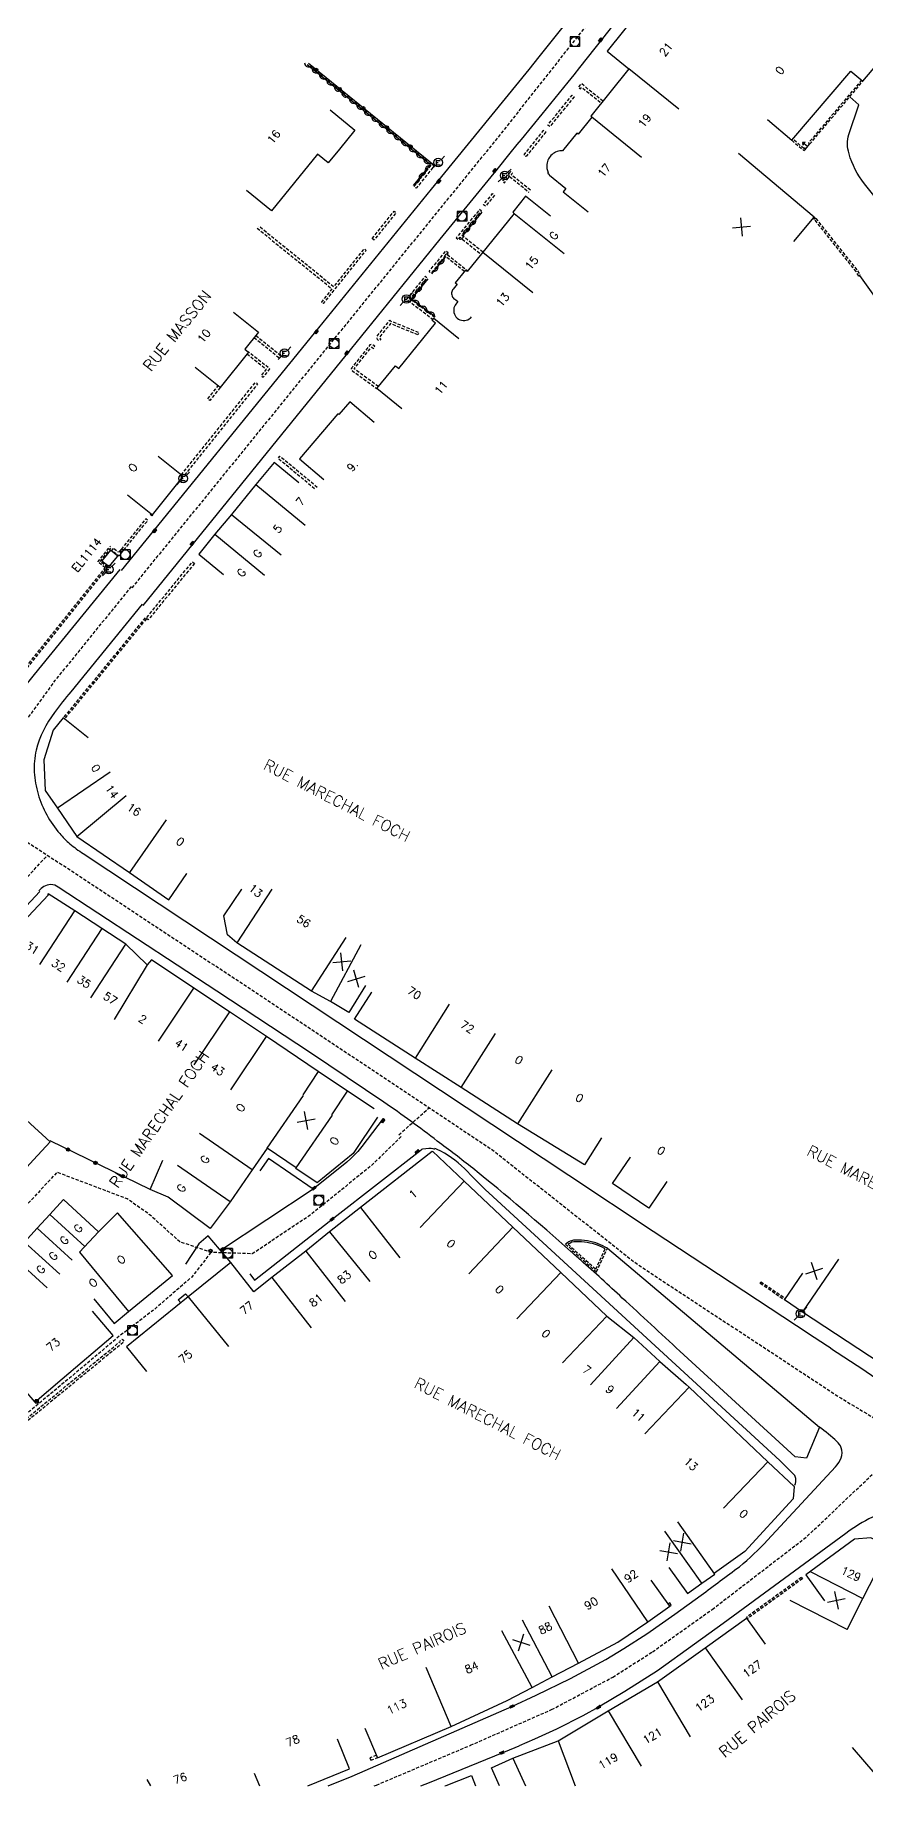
# Model space of a CAD drawing. Header units: millimetres. Extents: x 108000 to 109000, y 121000 to 122000.
# Drawn here: x 108402.5 to 108532.3, y 121000 to 121273.5 of the extents above; entities that cross this region are included whole.
import ezdxf
from ezdxf.enums import TextEntityAlignment as Align

# ---------------------------------------------------------------- set-up
doc = ezdxf.new("R2010")
doc.units = ezdxf.units.MM
doc.linetypes.add('DASHED', pattern=[0.75, 0.5, -0.25])
doc.layers.get('0').update_dxf_attribs({"linetype": 'CONTINUOUS'})
for name, color, linetype in [('W0001', 6, 'DASHED'), ('W0008', 7, 'CONTINUOUS'), ('W0100', 7, 'CONTINUOUS'), ('W0112', 1, 'DASHED'), ('W0310', 3, 'CONTINUOUS'), ('W0322', 7, 'CONTINUOUS'), ('W0330', 7, 'CONTINUOUS'), ('W0400', 7, 'CONTINUOUS'), ('W0420', 7, 'CONTINUOUS'), ('W0471', 7, 'CONTINUOUS'), ('W0984', 7, 'CONTINUOUS'), ('W0989', 7, 'CONTINUOUS'), ('W0991', 7, 'CONTINUOUS'), ('W1102', 7, 'CONTINUOUS')]:
    doc.layers.add(name, color=color, linetype=linetype)
doc.styles.get("Standard").update_dxf_attribs({"font": 'romans.shx', "width": 0.85})

# ---------------------------------------------------------------- blocks, each defined once
blk = doc.blocks.new('t310o')
at = {"color": 0, "linetype": 'Continuous'}
for centre, start, end in [((-0.5, 0.38), 216.8699, 323.1304), ((0.5, -0.37), 36.8699, 143.1303)]:
    blk.add_arc(centre, 0.625, start, end, dxfattribs=at)
blk = doc.blocks.new('t322o')
at = {"color": 0, "linetype": 'Continuous'}
for radius in [0.25, 0.15]:
    blk.add_circle((0, 0), radius, dxfattribs=at)
blk = doc.blocks.new('T400')
for p, q in [((-0.15, 0.3), (0.15, 0.3)), ((-0.15, -0.25), (-0.15, 0.3)), ((-0.15, 0.15), (0.15, 0.15)), ((-0.15, 0), (0.15, 0)), ((0.15, 0.3), (0.15, -0.25)), ((-0.15, -0.15), (0.15, -0.15)), ((-0.15, -0.25), (-0.15, -0.3)), ((-0.15, -0.3), (0.15, -0.3)), ((0.15, -0.3), (0.15, -0.25))]:
    blk.add_line(p, q)
blk = doc.blocks.new('T420')
for p, q in [((0.75, 0.75), (-0.75, 0.75)), ((-0.75, 0.75), (-0.75, -0.75)), ((0.75, 0.75), (0.75, -0.75)), ((0.75, -0.75), (-0.75, -0.75))]:
    blk.add_line(p, q)
blk.add_ellipse((0, 0), major_axis=(-0.53, 0.53), ratio=1, start_param=3.926991, end_param=10.210176)
blk = doc.blocks.new('t330o')
at = {"color": 0, "linetype": 'Continuous'}
for p, q in [((0.25, -0.25), (-0.25, 0.25)), ((-0.25, -0.25), (0.25, 0.25)), ((-0.25, 0.25), (-0.25, -0.25)), ((0.25, 0.25), (-0.25, 0.25)), ((0.25, -0.25), (0.25, 0.25)), ((-0.25, -0.25), (0.25, -0.25)), ((-0.25, -0.25), (-0.25, -0.25))]:
    blk.add_line(p, q, dxfattribs=at)
blk = doc.blocks.new('T471')
for p, q in [((-0.333334, 0.333334), (-0.333334, -0.333334)), ((-0.333334, 0.333334), (0.333334, 0.333334)), ((-0.333334, 0), (0, 0)), ((0.500001, 0.500001), (1.000002, 1.000002)), ((-0.500001, -0.500001), (-1.000002, -1.000002)), ((-0.333334, -0.333334), (0.333334, -0.333334))]:
    blk.add_line(p, q)
blk.add_ellipse((0, 0), major_axis=(0.471405, 0.471405), ratio=1, start_param=5.4977871438, end_param=11.780972451)
blk = doc.blocks.new('t991o')
at = {"color": 0, "linetype": 'Continuous'}
for p, q in [((-1, 1), (1, -1)), ((-1, -1), (1, 1))]:
    blk.add_line(p, q, dxfattribs=at)

msp = doc.modelspace()

# ---------------------------------------------------------------- linework, layer by layer
at = {"layer": 'W0001', "flags": 128}
for points in [[(108417.65, 121187.16), (108475.27, 121258.08), (108527.46, 121324.17), (108567.08, 121374.86), (108580.51, 121391.48), (108620.7, 121442.44), (108652.15, 121482.38)], [(108417.52, 121187.37), (108405.6, 121172.69), (108397.45, 121161.47), (108391.14, 121152.79), (108391.14, 121152.79)], [(108336.47, 121172.45), (108338.69, 121173.24), (108348.45, 121174.83), (108352.72, 121170.81), (108359.32, 121167.33), (108375.26, 121159.89), (108387.2, 121154.84), (108400.73, 121147.8), (108408.06, 121143.04), (108438.35, 121123.05), (108473.8, 121099.47), (108496.63, 121081.45), (108528.34, 121060.61), (108556.79, 121043.5), (108597.66, 121023.05), (108622.18, 121011.47), (108646.27, 121000)], [(108400.82, 121141.49), (108404.43, 121145.39), (108404.43, 121145.39)], [(108459.32, 121101.72), (108459.71, 121102.07), (108464.06, 121105.95), (108464.06, 121105.95)], [(108459.69, 121101.47), (108455.14, 121097.01), (108449.95, 121092.8), (108445.26, 121089.01), (108436.43, 121083.13), (108429.96, 121083.35), (108425.1, 121085.02), (108420.34, 121089.29), (108416.86, 121091.73), (108405.91, 121095.87), (108380.03, 121067.79)], [(108429.96, 121083.35), (108426.98, 121079.51), (108421.09, 121074.41), (108415.7, 121070.3), (108410.72, 121066.1), (108401.74, 121058.61), (108394.7, 121052.69)], [(108508.26, 121027.59), (108523.01, 121038.92), (108530.4, 121045.94), (108539.06, 121054.16), (108539.06, 121054.16)]]:
    msp.add_lwpolyline(points, dxfattribs=at)
at = {"layer": 'W0001'}
msp.add_lwpolyline([(108455.47, 121000), (108455.83, 121000.15), (108470.51, 121006.36), (108483.17, 121011.93), (108492.72, 121017), (108498.93, 121020.95), (108508.26, 121027.59)], dxfattribs=at)
at = {"layer": 'W0008'}
for p, q in [((108491.89, 121084), (108525.01, 121056.04)), ((108475.95, 121005.39), (108478.09, 121006.25))]:
    msp.add_line(p, q, dxfattribs=at)
at = {"layer": 'W0008', "flags": 128}
for points in [[(108419.36, 121184.43), (108427.86, 121194.88), (108451.09, 121223.49), (108465.79, 121241.62), (108474.65, 121252.54), (108476.7, 121255.06), (108477.82, 121256.44), (108478.45, 121257.21), (108481.69, 121261.18), (108485.77, 121266.17), (108486.7, 121267.32), (108487.61, 121268.45), (108491.2, 121272.98), (108495.31, 121278.19)], [(108484.91, 121274.8), (108481.17, 121270.11), (108479.6, 121268.16), (108464.35, 121249.43), (108446.07, 121226.97), (108415.95, 121189.89)], [(108403.23, 121139.74), (108375.57, 121110.1)], [(108456.89, 121104.25), (108453.54, 121099.9), (108452.89, 121099.1), (108452.35, 121098.52), (108451.81, 121098), (108451.17, 121097.46), (108445.94, 121093.25), (108431.44, 121083.66)], [(108436.03, 121079.98), (108436.77, 121079.04), (108449.14, 121088.73), (108462.79, 121099.39), (108462.92, 121099.47), (108463.07, 121099.52), (108463.52, 121099.61), (108463.98, 121099.66), (108464.16, 121099.66), (108464.34, 121099.64), (108464.6, 121099.58), (108464.86, 121099.5)], [(108445.94, 121093.25), (108438.96, 121098.02), (108437.61, 121096.12)], [(108433.07, 121081.75), (108429.53, 121085.95), (108428.07, 121084.68), (108426.01, 121081.49)], [(108425.24, 121075.46), (108424.84, 121075.95), (108425.97, 121076.9), (108426.42, 121076.41)]]:
    msp.add_lwpolyline(points, dxfattribs=at)
for points in [[(108561.32, 121211.3), (108560.01, 121215.16), (108554.84, 121221.74), (108547.83, 121230.98), (108535.45, 121246.18, -0.0104), (108532.05, 121250.3, -0.0979), (108529.63, 121254.99, -0.1449), (108529.58, 121258), (108531.15, 121262.62), (108529.74, 121263.88)], [(108321.6, 121231.16), (108321.6, 121231.16), (108327.12, 121223.5, -0.0283), (108332.58, 121214.79, -0.027), (108342.17, 121192.28, 0.0054), (108343.04, 121190.21, 0.0612), (108347.99, 121181.46, 0.0657), (108356.52, 121173.42, 0.0551), (108366.18, 121167.36), (108377.21, 121162.29, 0.0172), (108384.28, 121159.1, 0.1494), (108388.49, 121158.43, 0.109), (108390.85, 121159.78, 0.0488), (108392.24, 121161.15), (108403.11, 121174.44), (108415.78, 121190.05)], [(108419.23, 121184.63), (108408.08, 121170.94, 0.0158), (108405.54, 121167.7, 0.0985), (108402.66, 121161.8, 0.069), (108402.38, 121158.38, 0.0579), (108402.97, 121154.95, 0.1073), (108406.34, 121148.78, 0.0376), (108407.93, 121147.19, 0.0308), (108410, 121145.66), (108445.79, 121121.95), (108485.89, 121095.41), (108499.04, 121086.67), (108523.41, 121070.61, -0.0016), (108531.66, 121065.17, 0.02), (108538.54, 121060.81, -0.0011)], [(108506.53, 121029.79, -0.000807), (108512.5, 121034.26, 0.0351), (108516.91, 121038.4), (108527.51, 121049.87, 0.1041), (108528.39, 121051.26, 0.1735), (108528.43, 121052.85, 0.1007), (108527.73, 121053.8, 0.0392), (108525.01, 121056.04), (108523, 121051.21), (108521.23, 121051.41), (108503.22, 121067.93, -0.001), (108494.22, 121076.23, 0.0059), (108487.72, 121082.14, 0.0012), (108486.17, 121083.5, 0.0124), (108470.87, 121096.49, 0.0051), (108465.32, 121100.75, 0.0141), (108456.97, 121106.82), (108445.53, 121114.51), (108430.9, 121124.15), (108406.11, 121140.42, 0.1413), (108404.95, 121140.82, 0.1398), (108403.86, 121140.49, 0.059189), (108403.1, 121139.84)], [(108521.18, 121046.98, 0.1071), (108521.32, 121048.03, 0.155), (108521.04, 121048.63), (108518.85, 121050.85), (108473.35, 121092.68, -0.0034), (108469.55, 121096.44, 0.0912), (108465.28, 121099.43, 0.022537), (108464.89, 121099.58, 0.1877)], [(108627.72, 121000, 0.034521), (108626.99, 121001.61, 0.0205), (108625.9, 121003.38), (108613.76, 121009.85), (108595.64, 121017.13), (108572.97, 121026.18), (108541.96, 121038.39), (108542.86, 121042.83, 0.0337), (108540.15, 121043.34, 0.0706), (108536.84, 121043.17, 0.0628), (108533.3, 121042.01, 0.0481), (108529.11, 121039.44), (108509.99, 121025.39), (108509.99, 121025.39)]]:
    msp.add_lwpolyline(points, format="xyb", dxfattribs=at)
at = {"layer": 'W0008'}
for points in [[(108448.3, 121000), (108452.05, 121001.51), (108476.97, 121012.42), (108480.78, 121014.19), (108486.12, 121016.79), (108491.65, 121019.74), (108494.47, 121021.47), (108498.06, 121023.77), (108502.41, 121026.83), (108506.53, 121029.79)], [(108509.99, 121025.39), (108505.49, 121022.16), (108499.71, 121018.01), (108494.63, 121014.74), (108490.51, 121012.29), (108488.07, 121010.95), (108483.93, 121008.87), (108480.48, 121007.29), (108478.09, 121006.25)], [(108462.77, 121000), (108464.1, 121000.54), (108475.44, 121005.19), (108475.95, 121005.39)]]:
    msp.add_lwpolyline(points, dxfattribs=at)
at = {"layer": 'W0100'}
msp.add_line((108522.83, 121255.7), (108523.48, 121256.47), dxfattribs=at)
at = {"layer": 'W0100', "flags": 128}
for points in [[(108499.28, 121280.33), (108491.84, 121270.98), (108495.25, 121268.24), (108489.3, 121260.87), (108489.48, 121260.73), (108489.46, 121260.7), (108487.32, 121258.05), (108487.13, 121258.2), (108484.9, 121255.44), (108484.68, 121255.44), (108484.45, 121255.42), (108484.23, 121255.37), (108484.02, 121255.31), (108483.81, 121255.23), (108483.61, 121255.13), (108483.42, 121255.01), (108483.24, 121254.87), (108483.08, 121254.71), (108482.93, 121254.55), (108482.8, 121254.36), (108482.69, 121254.17), (108482.59, 121253.97), (108482.52, 121253.76), (108482.46, 121253.54), (108482.43, 121253.32), (108482.42, 121253), (108482.45, 121252.68), (108482.52, 121252.36), (108482.64, 121252.06), (108482.64, 121252.06), (108482.6, 121252.02), (108482.59, 121251.97), (108482.61, 121251.94), (108482.63, 121251.91), (108482.85, 121251.74), (108482.81, 121251.7), (108482.81, 121251.66), (108482.82, 121251.62), (108482.83, 121251.61), (108485.38, 121249.54), (108484.98, 121249.05), (108488.87, 121245.91)], [(108516.89, 121260.33), (108520.69, 121257.08), (108529.9, 121267.86), (108531.79, 121266.31), (108535.03, 121270.12)], [(108448.57, 121261.83), (108452.46, 121258.68), (108450.04, 121255.7), (108448.3, 121253.55), (108446.6, 121254.93), (108439.42, 121246.08), (108435.54, 121249.23)], [(108483.01, 121245.22), (108479.12, 121248.36), (108477.1, 121245.86), (108477.33, 121245.66), (108472.25, 121239.36), (108470.01, 121236.58), (108469.72, 121236.81), (108468.13, 121234.83), (108468.42, 121234.6), (108467.81, 121233.84), (108467.71, 121233.71), (108467.64, 121233.57), (108467.58, 121233.41), (108467.55, 121233.26), (108467.55, 121233.09), (108467.57, 121232.92), (108467.62, 121232.75), (108467.69, 121232.6), (108467.79, 121232.46), (108467.91, 121232.34), (108468.05, 121232.24), (108468.2, 121232.16), (108468.54, 121231.88), (108468.23, 121231.49), (108468.1, 121231.31), (108468, 121231.11), (108467.92, 121230.89), (108467.88, 121230.67), (108467.88, 121230.42), (108467.91, 121230.16), (108467.99, 121229.92), (108468.1, 121229.69), (108468.24, 121229.49), (108468.42, 121229.31), (108468.63, 121229.16), (108468.85, 121229.04), (108469.09, 121228.96), (108469.34, 121228.92), (108469.6, 121228.93), (108469.85, 121228.97), (108470.09, 121229.05), (108470.31, 121229.17), (108470.51, 121229.32), (108470.69, 121229.51)], [(108433.5, 121230.24), (108437.39, 121227.11), (108435.27, 121224.47), (108435.85, 121224.01), (108431.4, 121218.45), (108427.49, 121221.59)], [(108459.77, 121215.15), (108455.89, 121218.3), (108458.77, 121221.86), (108459.32, 121221.42), (108465.05, 121228.49), (108464.52, 121228.92), (108464.78, 121229.27), (108468.67, 121226.12)], [(108455.45, 121212.98), (108451.65, 121216.23), (108449.95, 121214.24), (108449.81, 121214.36), (108443.82, 121207.34), (108447.62, 121204.09)], [(108416.94, 121201.72), (108420.84, 121198.59), (108425.63, 121204.54), (108421.74, 121207.68)], [(108443.69, 121203.56), (108439.85, 121206.75), (108436.97, 121203.29), (108433.16, 121198.64), (108430.6, 121195.53), (108428.05, 121192.42), (108431.91, 121189.25)], [(108414.09, 121190.48), (108415.42, 121192.12), (108414.28, 121193.06), (108412.94, 121191.41), (108414.09, 121190.48), (108414.09, 121190.48)], [(108410.78, 121163.72), (108406.9, 121166.87), (108405.34, 121164.95), (108403.84, 121160.32), (108404.05, 121155.51), (108405.99, 121152.73), (108409.01, 121148.34), (108417.27, 121142.68), (108423.38, 121138.42), (108426.22, 121142.54), (108426.22, 121142.54)], [(108404.6, 121139.19), (108391.91, 121125.74), (108387.52, 121120.94), (108383.81, 121116.94), (108382.04, 121115.03), (108380.27, 121113.13), (108378.51, 121111.21), (108376.61, 121109.17), (108369.25, 121101.28), (108372.91, 121097.87)], [(108455.48, 121105.78), (108451.3, 121108.56), (108446.74, 121111.63), (108438.65, 121117.07), (108432.87, 121120.95), (108427.32, 121124.64), (108420.68, 121129.06), (108420.02, 121128.3), (108416.67, 121131.51), (108412.92, 121133.95), (108408.71, 121136.71), (108404.55, 121139.39), (108404.43, 121139.26)], [(108454.13, 121125.05), (108451.49, 121120.81), (108448.65, 121122.57), (108445.65, 121124.18), (108434.03, 121131.7), (108432.54, 121132.95), (108432, 121135.92), (108434.79, 121140.08), (108434.79, 121140.08)], [(108490.97, 121101.26), (108488.29, 121097.04), (108477.86, 121103.42), (108469.07, 121109.1), (108461.85, 121113.69), (108452.41, 121119.77), (108455.08, 121123.99), (108455.08, 121123.99)], [(108401.18, 121104.02), (108404.86, 121100.64), (108402.24, 121097.8), (108400.2, 121095.58), (108398.17, 121093.37), (108396.15, 121091.18), (108394.1, 121088.96), (108392.07, 121086.75), (108390.03, 121084.55), (108387.99, 121082.33), (108385.97, 121080.13), (108383.91, 121077.91), (108381.86, 121075.69), (108379.8, 121073.46), (108377.58, 121071.06), (108373.91, 121074.45)], [(108455.98, 121104.48), (108452.18, 121098.78), (108446.57, 121094.2), (108443.21, 121096.45), (108443.27, 121096.55), (108438.75, 121099.66), (108436.38, 121096.23), (108432.97, 121091.24), (108429.87, 121087.11), (108423.3, 121091.96), (108420.46, 121093.18), (108422.44, 121097.77)], [(108464.5, 121099.09), (108453.32, 121090.36), (108448.48, 121086.55), (108444.78, 121083.55), (108439.5, 121079.44), (108436.68, 121077.18), (108433.07, 121081.75), (108426.42, 121076.41), (108416.77, 121068.62), (108419.91, 121064.73)], [(108464.57, 121099.17), (108469.52, 121094.49), (108477.13, 121087.27), (108484.61, 121080.22), (108491.78, 121073.37), (108496.03, 121070.05), (108500.08, 121066.32), (108504.22, 121062.71), (108504.64, 121062.29), (108516.93, 121050.65), (108521.04, 121046.79), (108520.91, 121044.84), (108513.38, 121036.63), (108508.61, 121033.25), (108508.56, 121033.22)], [(108501.18, 121094.41), (108498.38, 121090.27), (108492.7, 121094.1), (108495.5, 121098.25), (108495.5, 121098.25)], [(108411.69, 121076.12), (108414.86, 121072.26), (108417.1, 121074.1), (108423.98, 121079.77), (108415.36, 121089.55), (108412.4, 121086.59), (108406.93, 121091.61), (108404.79, 121089.26), (108402.85, 121087.13), (108400.87, 121084.97), (108398.91, 121082.81), (108396.96, 121080.66), (108395.02, 121078.54), (108392.9, 121076.22), (108390.77, 121073.89), (108388.82, 121071.77), (108386.87, 121069.63), (108384.92, 121067.51), (108382.64, 121065.02), (108388.11, 121060.02)], [(108399.21, 121063.72), (108402.47, 121059.94), (108406.73, 121063.62), (108414.69, 121070.38), (108411.45, 121074.19)], [(108529.34, 121024.46), (108531.8, 121029.28), (108535.95, 121037.39), (108533.03, 121038.74), (108530.51, 121038.54), (108522.86, 121032.97), (108525.8, 121028.93), (108525.8, 121028.93)]]:
    msp.add_lwpolyline(points, dxfattribs=at)
at = {"layer": 'W0100'}
for points in [[(108521, 121241.25), (108524.21, 121245.08), (108512.35, 121255.02)], [(108523.16, 121256.09), (108522.39, 121256.73), (108522.43, 121256.34), (108522.79, 121256.77), (108522.39, 121256.73)], [(108501.49, 121034.13), (108504.39, 121030.06), (108506.65, 121031.67), (108508.65, 121033.09)], [(108454.01, 121009.03), (108455.96, 121004.42), (108467.47, 121009.3), (108476.24, 121013.35), (108480.12, 121015.41), (108483.25, 121017.06), (108487.39, 121019.19), (108493.5, 121022.46), (108498.2, 121025.65), (108501.62, 121028.09), (108498.72, 121032.17)], [(108475.05, 121000), (108473.77, 121002.84), (108477.12, 121004.36), (108484.19, 121007.06), (108492.03, 121011.72), (108499.73, 121016.28), (108507.14, 121021.58), (108513.64, 121026.24), (108516.55, 121022.17)], [(108445.1, 121000), (108451.62, 121002.67), (108449.73, 121007.3)], [(108436.74, 121001.99), (108437.55, 121000)], [(108466.74, 121000), (108466.7, 121000.09), (108470.67, 121001.63), (108471.3, 121000)]]:
    msp.add_lwpolyline(points, dxfattribs=at)
at = {"layer": 'W0100', "flags": 128}
msp.add_lwpolyline([(108522.35, 121080.12), (108519.54, 121075.98), (108522.38, 121074.05), (108537.99, 121063.8), (108540, 121066.48), (108546.8, 121058.52), (108548.05, 121059.59, 0.0369), (108549.93, 121056.96, 0.1423), (108552.26, 121055.32, 0.0764), (108554.93, 121055.13, 0.0381), (108556.66, 121056.35), (108564.51, 121063.14), (108568.03, 121068.83), (108568.03, 121068.83)], format="xyb", dxfattribs=at)
at = {"layer": 'W0112'}
for p, q in [((108412.3, 121191.23), (108414.27, 121193.7)), ((108412.65, 121191.27), (108414.31, 121193.35)), ((108400.13, 121173.61), (108413.47, 121190.3)), ((108400.33, 121173.45), (108413.83, 121190.34)), ((108413.47, 121190.3), (108412.3, 121191.23)), ((108413.83, 121190.34), (108412.65, 121191.27)), ((108419.68, 121182.48), (108406.9, 121166.87)), ((108419.88, 121182.33), (108407.1, 121166.71)), ((108485.52, 121084.77), (108485.34, 121084.65)), ((108485.34, 121084.65), (108490.17, 121080.31)), ((108485.71, 121084.88), (108485.52, 121084.77)), ((108485.89, 121084.99), (108485.71, 121084.88)), ((108485.84, 121084.67), (108485.75, 121084.62)), ((108485.75, 121084.62), (108490.09, 121080.73)), ((108486.01, 121084.77), (108485.84, 121084.67)), ((108486.09, 121085.09), (108485.89, 121084.99)), ((108486.19, 121084.86), (108486.01, 121084.77)), ((108486.28, 121085.16), (108486.09, 121085.09)), ((108486.36, 121084.93), (108486.19, 121084.86)), ((108486.58, 121085.24), (108486.28, 121085.16)), ((108486.63, 121084.99), (108486.36, 121084.93)), ((108486.89, 121085.27), (108486.58, 121085.24)), ((108486.91, 121085.02), (108486.63, 121084.99)), ((108487.21, 121085.28), (108486.89, 121085.27)), ((108487.21, 121085.03), (108486.91, 121085.02)), ((108487.53, 121085.27), (108487.21, 121085.28)), ((108487.51, 121085.02), (108487.21, 121085.03)), ((108487.83, 121084.99), (108487.51, 121085.02)), ((108487.85, 121085.24), (108487.53, 121085.27)), ((108488.29, 121084.95), (108487.83, 121084.99)), ((108488.31, 121085.2), (108487.85, 121085.24)), ((108488.73, 121084.89), (108488.29, 121084.95)), ((108488.77, 121085.14), (108488.31, 121085.2)), ((108489.17, 121084.82), (108488.73, 121084.89)), ((108489.22, 121085.07), (108488.77, 121085.14)), ((108489.59, 121084.73), (108489.17, 121084.82)), ((108489.66, 121084.97), (108489.22, 121085.07)), ((108490.01, 121084.6), (108489.59, 121084.73)), ((108490.09, 121084.84), (108489.66, 121084.97)), ((108490.36, 121084.47), (108490.01, 121084.6)), ((108490.46, 121084.7), (108490.09, 121084.84)), ((108490.09, 121080.73), (108491.56, 121083.89)), ((108490.17, 121080.31), (108491.89, 121084)), ((108490.71, 121084.32), (108490.36, 121084.47)), ((108490.82, 121084.55), (108490.46, 121084.7)), ((108491.07, 121084.15), (108490.71, 121084.32)), ((108491.18, 121084.37), (108490.82, 121084.55)), ((108491.42, 121083.97), (108491.07, 121084.15)), ((108491.53, 121084.19), (108491.18, 121084.37)), ((108491.56, 121083.89), (108491.42, 121083.97)), ((108491.89, 121084), (108491.53, 121084.19)), ((108515.74, 121078.55), (108515.88, 121078.76)), ((108515.74, 121078.55), (108519.54, 121075.98)), ((108515.88, 121078.76), (108519.68, 121076.19)), ((108522.21, 121032.58), (108513.63, 121026.36)), ((108522.36, 121032.37), (108513.78, 121026.15)), ((108522.21, 121032.58), (108522.36, 121032.37)), ((108501.86, 121028.26), (108501.63, 121028.59)), ((108501.63, 121028.1), (108501.86, 121028.26)), ((108513.78, 121026.15), (108513.63, 121026.36)), ((108454.95, 121004.02), (108455.96, 121004.43)), ((108455.96, 121004.43), (108455.81, 121004.8)), ((108466.48, 121000), (108466.69, 121000.09)), ((108466.69, 121000.09), (108466.73, 121000))]:
    msp.add_line(p, q, dxfattribs=at)
at = {"layer": 'W0112', "flags": 128}
for points in [[(108491.19, 121263.21), (108487.81, 121265.94), (108487.36, 121265.38), (108487.67, 121265.13), (108487.87, 121265.37), (108490.94, 121262.9)], [(108479.87, 121249.3), (108476.86, 121251.73), (108477.05, 121251.97), (108476.74, 121252.22), (108475.49, 121250.68), (108475.81, 121250.43), (108476.61, 121251.42), (108479.62, 121248.99)], [(108472.44, 121239.59), (108469.13, 121242.25), (108472.21, 121246), (108471.9, 121246.25), (108468.28, 121241.84), (108468.59, 121241.59), (108468.88, 121241.94), (108472.18, 121239.28)], [(108437.2, 121243.34), (108448.87, 121233.89), (108447.21, 121231.82), (108447.53, 121231.57), (108454.19, 121239.89), (108453.88, 121240.14), (108449.12, 121234.2), (108437.46, 121243.65)], [(108469.55, 121236.6), (108466.54, 121239.02), (108464.36, 121236.34), (108464.05, 121236.59), (108466.69, 121239.84), (108467, 121239.58), (108466.79, 121239.33), (108470.09, 121236.68)], [(108464.9, 121229.42), (108461.09, 121232.34), (108463.73, 121235.57), (108463.42, 121235.83), (108460.52, 121232.27), (108464.65, 121229.1)], [(108436.71, 121226.26), (108440.56, 121223.16), (108440.81, 121223.47), (108436.96, 121226.57)], [(108456.14, 121218.61), (108452.32, 121221.38), (108455.05, 121224.78), (108455.1, 121224.76), (108455.35, 121224.58), (108455.59, 121224.9), (108455.32, 121225.09), (108455.25, 121225.13), (108455.07, 121225.18), (108454.97, 121225.18), (108454.81, 121225.12), (108454.81, 121225.11), (108452, 121221.61), (108451.95, 121221.53), (108451.89, 121221.37), (108451.89, 121221.29), (108451.92, 121221.21), (108451.99, 121221.13), (108452.08, 121221.06), (108455.89, 121218.3)], [(108435.6, 121223.7), (108438.6, 121221.31), (108437.81, 121220.31), (108438.12, 121220.06), (108439.17, 121221.37), (108435.85, 121224.01)], [(108425.32, 121204.79), (108436.95, 121219.28), (108437.26, 121219.02), (108425.63, 121204.54)], [(108431.4, 121218.45), (108429.77, 121216.44), (108429.46, 121216.69), (108431.09, 121218.71)], [(108446.57, 121202.86), (108440.68, 121207.76), (108440.43, 121207.45), (108446.31, 121202.56)], [(108420.84, 121198.59), (108420.72, 121198.44), (108420.41, 121198.69), (108420.52, 121198.84)], [(108398.27, 121048.57), (108395.1, 121052.43), (108415.78, 121069.42), (108415.72, 121069.49), (108416.1, 121069.79), (108416.4, 121069.41), (108395.66, 121052.38), (108398.58, 121048.83)]]:
    msp.add_lwpolyline(points, dxfattribs=at)
at = {"layer": 'W0112'}
for points in [[(108531.6, 121266.47), (108523.29, 121256.64), (108523.48, 121256.47), (108531.79, 121266.31)], [(108520.69, 121257.08), (108522.58, 121255.48), (108522.83, 121255.7), (108522.66, 121255.89), (108522.58, 121255.81), (108520.85, 121257.27)], [(108524.21, 121245.08), (108524.44, 121244.87), (108530.94, 121236.71), (108531.39, 121236), (108531.18, 121235.86), (108530.73, 121236.56), (108524.26, 121244.7), (108524.05, 121244.89)], [(108501.63, 121028.59), (108501.4, 121028.42), (108501.63, 121028.1)], [(108455.81, 121004.8), (108454.8, 121004.39), (108454.95, 121004.02)]]:
    msp.add_lwpolyline(points, dxfattribs=at)
at = {"layer": 'W0112', "flags": 128}
for points in [[(108486.68, 121263.89), (108482.92, 121259.22), (108482.6, 121259.47), (108486.37, 121264.14)], [(108482.27, 121258.39), (108479.18, 121254.57), (108478.87, 121254.82), (108481.96, 121258.65)], [(108461.73, 121249.88), (108464.53, 121253.37), (108464.84, 121253.12), (108462.04, 121249.63)], [(108474.28, 121248.5), (108472.85, 121246.77), (108472.54, 121247.02), (108473.97, 121248.76)], [(108455.14, 121241.74), (108458.58, 121246.01), (108458.89, 121245.76), (108455.45, 121241.49)], [(108462.3, 121226.69), (108458.02, 121228.44), (108456.29, 121226.32), (108456.3, 121226.27), (108456.32, 121226.2), (108456.5, 121226.07), (108456.26, 121225.75), (108456.03, 121225.91), (108455.98, 121225.98), (108455.91, 121226.18), (108455.89, 121226.41), (108455.93, 121226.51), (108457.92, 121228.96), (108458.08, 121228.84), (108462.45, 121227.06)], [(108414.69, 121193.33), (108414.46, 121193), (108415.64, 121192.17), (108420.11, 121197.7), (108419.8, 121197.95), (108415.56, 121192.72)], [(108427.39, 121190.98), (108420.14, 121182.15), (108419.83, 121182.4), (108427.08, 121191.24)]]:
    msp.add_lwpolyline(points, close=True, dxfattribs=at)
at = {"layer": 'W0310', "flags": 128}
for points in [[(108461.58, 121250), (108464.24, 121253.27), (108445.02, 121268.87)], [(108472.3, 121245.87), (108469.24, 121242.17)], [(108464.47, 121236.24), (108466.68, 121238.91)], [(108463.82, 121235.43), (108461.3, 121232.34), (108465, 121229.56)]]:
    msp.add_lwpolyline(points, dxfattribs=at)
at = {"layer": 'W0322', "flags": 128}
for points in [[(108464.84, 121253.12), (108445.18, 121269.06)], [(108544.73, 121217.15), (108531.31, 121235.95)], [(108420.46, 121093.18), (108404.87, 121100.77)]]:
    msp.add_lwpolyline(points, dxfattribs=at)
at = {"layer": 'W1102'}
for p, q in [((108414.24, 121158.39), (108405.99, 121152.73)), ((108409.01, 121148.34), (108416.7, 121154.74)), ((108422.95, 121150.91), (108417.27, 121142.68)), ((108439.47, 121140.1), (108434.03, 121131.7)), ((108403.24, 121128.33), (108408.71, 121136.71)), ((108412.92, 121133.95), (108407.46, 121125.58)), ((108445.65, 121124.18), (108451.08, 121132.57)), ((108411.21, 121123.14), (108416.67, 121131.51)), ((108453.39, 121131.38), (108448.65, 121122.57)), ((108420.02, 121128.3), (108414.86, 121119.74)), ((108421.75, 121116.33), (108427.32, 121124.64)), ((108467.2, 121122.14), (108461.85, 121113.69)), ((108432.87, 121120.95), (108427.3, 121112.65)), ((108433.09, 121108.76), (108438.65, 121117.07)), ((108469.07, 121109.1), (108474.42, 121117.55)), ((108446.74, 121111.63), (108444.3, 121107.98)), ((108483.22, 121111.87), (108477.86, 121103.42)), ((108448.83, 121104.86), (108451.3, 121108.56)), ((108462.63, 121087.24), (108469.52, 121094.49)), ((108477.13, 121087.27), (108470.25, 121080.02)), ((108477.73, 121072.97), (108484.61, 121080.22)), ((108528, 121082.32), (108522.38, 121074.05)), ((108491.78, 121073.37), (108484.9, 121066.12)), ((108489.26, 121062.69), (108496.03, 121070.05)), ((108500.08, 121066.32), (108493.31, 121058.96)), ((108497.76, 121055.03), (108504.64, 121062.29)), ((108516.93, 121050.65), (108510.05, 121043.39)), ((108506.65, 121031.67), (108500.84, 121039.81)), ((108508.65, 121033.09), (108502.87, 121041.25)), ((108498.2, 121025.65), (108492.57, 121033.92)), ((108523.56, 121033.48), (108531.8, 121029.28)), ((108487.39, 121019.19), (108482.81, 121028.08)), ((108529.34, 121024.46), (108520.43, 121029)), ((108483.25, 121017.06), (108478.62, 121025.92)), ((108480.12, 121015.41), (108475.42, 121024.24)), ((108507.14, 121021.58), (108512.95, 121013.44)), ((108467.47, 121009.3), (108463.57, 121018.51)), ((108499.73, 121016.28), (108504.83, 121007.68)), ((108492.03, 121011.72), (108497.14, 121003.12)), ((108484.19, 121007.06), (108486.88, 121000)), ((108477.12, 121004.36), (108479.09, 121000)), ((108535.31, 121000), (108530.17, 121005.99)), ((108420.56, 121000), (108420.02, 121001.02))]:
    msp.add_line(p, q, dxfattribs=at)
at = {"layer": 'W1102', "flags": 128}
for points in [[(108503.03, 121261.96), (108495.25, 121268.24)], [(108497.24, 121254.41), (108489.46, 121260.7)], [(108477.33, 121245.66), (108485.12, 121239.39)], [(108472.44, 121239.59), (108480.22, 121233.31)], [(108436.97, 121203.29), (108444.71, 121196.96)], [(108433.16, 121198.64), (108440.91, 121192.31)], [(108430.6, 121195.53), (108438.32, 121189.17)], [(108438.75, 121099.66), (108444.42, 121107.89)], [(108443.27, 121096.55), (108448.94, 121104.78)], [(108436.38, 121096.23), (108428.16, 121101.92)], [(108432.97, 121091.24), (108424.73, 121096.95)], [(108404.79, 121089.26), (108410.26, 121084.26)], [(108453.32, 121090.36), (108459.46, 121082.49)], [(108402.85, 121087.13), (108408.31, 121082.13)], [(108412.4, 121086.59), (108409.45, 121083.37), (108417.1, 121074.1)], [(108448.48, 121086.55), (108454.78, 121078.79)], [(108398.91, 121082.81), (108404.37, 121077.81)], [(108400.87, 121084.97), (108406.34, 121079.96)], [(108444.78, 121083.55), (108450.91, 121075.66)], [(108439.5, 121079.44), (108445.63, 121071.56)], [(108426.42, 121076.41), (108432.69, 121068.64)]]:
    msp.add_lwpolyline(points, dxfattribs=at)

# ---------------------------------------------------------------- block references
at = {"layer": 'W0310'}
for p, rotation in [((108445.38, 121268.57), 140.9439883539548), ((108446.55, 121267.63), 140.9439883539548), ((108447.71, 121266.68), 140.9439883539548), ((108448.87, 121265.74), 140.9439883539548), ((108450.04, 121264.79), 140.9439883539548), ((108451.2, 121263.85), 140.9439883539548), ((108452.37, 121262.9), 140.9439883539548), ((108453.53, 121261.96), 140.9439883539548), ((108454.7, 121261.01), 140.9439883539548), ((108455.86, 121260.07), 140.9439883539548), ((108457.03, 121259.12), 140.9439883539548), ((108458.19, 121258.18), 140.9439883539548), ((108459.36, 121257.23), 140.9439883539548), ((108460.52, 121256.29), 140.9439883539548), ((108461.69, 121255.34), 140.9439883539548), ((108462.85, 121254.4), 140.9439883539548), ((108463.47, 121252.33), 50.94398835398623), ((108464.02, 121253.45), 140.9439883539548), ((108462.52, 121251.16), 50.94398835398623), ((108470.39, 121243.56), 230.3660132825664), ((108471.34, 121244.71), 230.3660132825664), ((108469.43, 121242.4), 230.3660132825664), ((108466.39, 121238.55), 50.37792757406177), ((108465.43, 121237.39), 50.37792757406177), ((108461.92, 121233.1), 230.8104409984359), ((108462.87, 121234.26), 230.8104409984359), ((108461.72, 121232.03), 322.9816532709163), ((108462.92, 121231.12), 322.9816532709163), ((108464.11, 121230.22), 322.9816532709163)]:
    msp.add_blockref('t310o', p, dxfattribs=dict(at, rotation=rotation))
at = {"layer": 'W0322'}
for p, rotation in [((108446.39, 121268.08), 140.9738699762747), ((108450.08, 121265.09), 140.9738699762747), ((108453.77, 121262.1), 140.9738699762747), ((108457.46, 121259.1), 140.9738699762747), ((108461.15, 121256.11), 140.9738699762747), ((108407.65, 121099.42), 154.033251999022), ((108411.92, 121097.34), 154.033251999022), ((108416.19, 121095.26), 154.033251999022), ((108429.91, 121083.59), 148.8679900918579)]:
    msp.add_blockref('t322o', p, dxfattribs=dict(at, rotation=rotation))
at = {"layer": 'W0330'}
msp.add_blockref('t330o', (108402.76, 121060.09), dxfattribs=at)
at = {"layer": 'W0400'}
for p, rotation in [((108490.83, 121272.76), 141.7102462668491), ((108474.28, 121252.32), 140.9261470086564), ((108465.55, 121250.66), 320.8475491301853), ((108446.43, 121227.17), 320.8548335443737), ((108451.19, 121223.86), 320.9660299129268), ((108421.17, 121196.08), 140.9138285460932), ((108427.03, 121194.09), 140.8437005713668), ((108456.83, 121103.92), 142.3643642901787), ((108462.17, 121099.1), 127.9880324989209), ((108446.08, 121093.38), 311.7056785190123), ((108448.9, 121088.54), 128.4552578747447), ((108431.69, 121083.83), 305.3420904093098), ((108476.97, 121012.42), 293.6563644411419), ((108490.51, 121012.29), 120.7092132570775), ((108475.44, 121005.19), 112.3001747131348)]:
    msp.add_blockref('T400', p, dxfattribs=dict(at, rotation=rotation))
at = {"layer": 'W0420'}
for p in [(108486.8, 121272.5), (108469.16, 121245.2), (108449.2, 121225.33), (108416.58, 121192.34), (108446.81, 121091.5), (108432.58, 121083.2), (108417.7, 121071.15)]:
    msp.add_blockref('T420', p, dxfattribs=at)
at = {"layer": 'W0471'}
for p in [(108465.46, 121253.6), (108475.85, 121251.58), (108460.51, 121232.29), (108441.46, 121223.82), (108425.63, 121204.26)]:
    msp.add_blockref('T471', p, dxfattribs=at)
at = {"layer": 'W0471', "rotation": 359.91351}
for p in [(108414.01, 121190.02), (108522.06, 121073.78)]:
    msp.add_blockref('T471', p, dxfattribs=at)
at = {"layer": 'W0991'}
for p, rotation in [((108512.82, 121243.54), 320.0504056848829), ((108450.42, 121128.77), 51.14772284144097), ((108452.69, 121126.09), 61.52484120824985), ((108444.85, 121103.96), 55.45174677877111), ((108524.21, 121080.43), 62.92415294925145), ((108503.6, 121038.09), 35.29866304959879), ((108501.46, 121036.57), 35.49352275776215), ((108527.64, 121028.99), 326.7086367594566), ((108478.44, 121022.44), 27.63248535493414)]:
    msp.add_blockref('t991o', p, dxfattribs=dict(at, rotation=rotation))

# ---------------------------------------------------------------- texts
at = {"layer": 'W0984'}
msp.add_text('EL1114', height=1.25, rotation=50.8747, dxfattribs=at).set_placement((108410.56, 121192.31), align=Align.MIDDLE)
at = {"layer": 'W0989'}
for s, rotation, p in [('RUE MASSON', 51.2244, (108424.69, 121227.34)), ('RUE MARECHAL FOCH', 332.9213, (108449.67, 121153.95)), ('RUE MARECHAL FOCH', 55.324, (108421.88, 121104.16)), ('RUE MARECHAL FOCH', 332.9213, (108534.53, 121093.66)), ('RUE MARECHAL FOCH', 332.9213, (108473.2, 121057.34)), ('RUE PAIROIS', 23.7289, (108462.97, 121021.88)), ('RUE PAIROIS', 40.0682, (108515.3, 121009.73))]:
    msp.add_text(s, height=1.75, rotation=rotation, dxfattribs=at).set_placement(p, align=Align.MIDDLE)
at = {"layer": 'W0991'}
for s, rotation, p in [('21', 51.4788, (108501.04, 121271.3)), ('0', 49.4642, (108518.83, 121268)), ('19', 51.0754, (108497.72, 121260.16)), ('16', 50.9739, (108439.78, 121257.63)), ('17', 51.0754, (108491.39, 121252.38)), ('G', 51.1206, (108483.52, 121242.18)), ('15', 51.1206, (108480.07, 121237.91)), ('13', 51.1206, (108475.54, 121232.17)), ('10', 51.2244, (108428.89, 121226.53)), ('11', 50.9834, (108465.92, 121218.44)), ('O', 51.1721, (108417.78, 121205.95)), ('9.', 49.5112, (108452.06, 121206.21)), ('7', 50.6162, (108443.96, 121200.67)), ('5', 50.6162, (108440.37, 121196.4)), ('G', 50.6162, (108437.24, 121192.51)), ('G', 50.6162, (108434.73, 121189.53)), ('0', 304.9684, (108411.99, 121158.99)), ('14', 304.4909, (108414.51, 121155.35)), ('16', 325.5744, (108417.95, 121152.52)), ('0', 325.1286, (108425.18, 121147.52)), ('13', 320.0582, (108436.96, 121139.86)), ('56', 327.0748, (108444.46, 121135.08)), ('31', 327.1269, (108402.02, 121130.91)), ('32', 326.826, (108406.16, 121128.21)), ('35', 326.9505, (108410.16, 121125.61)), ('57', 328.57, (108414.25, 121123.03)), ('70', 327.2148, (108461.73, 121123.87)), ('2', 326.3357, (108419.29, 121119.78)), ('72', 327.5626, (108470.02, 121118.57)), ('41', 326.3898, (108425.39, 121115.72)), ('0', 327.1718, (108478.08, 121113.4)), ('43', 326.1427, (108431.02, 121111.95)), ('0', 328.5259, (108487.52, 121107.48)), ('O', 55.2951, (108434.6, 121105.95)), ('O', 56.2925, (108449.25, 121100.76)), ('0', 325.9387, (108500.3, 121099.23)), ('G', 55.66, (108429.02, 121097.86)), ('G', 55.66, (108425.34, 121093.39)), ('1', 37.97, (108461.52, 121092.47)), ('G', 47.5677, (108407.04, 121085.24)), ('G', 47.5677, (108409.22, 121087.1)), ('G', 47.5677, (108405.32, 121082.78)), ('O', 39.5063, (108415.95, 121082.22)), ('O', 38.256, (108455.24, 121082.97)), ('0', 316.5142, (108467.47, 121084.72)), ('G', 47.5677, (108403.39, 121080.67)), ('83', 38.256, (108450.79, 121079.48)), ('O', 39.5063, (108411.56, 121078.61)), ('0', 316.7158, (108475.04, 121077.56)), ('77', 38.8379, (108435.57, 121074.67)), ('81', 38.256, (108446.37, 121075.89)), ('73', 40.3378, (108405.33, 121068.95)), ('0', 316.2709, (108482.32, 121070.65)), ('75', 38.9234, (108425.98, 121067.07)), ('7', 321.9954, (108488.67, 121065.01)), ('9', 317.3711, (108492.3, 121061.93)), ('11', 318.5313, (108496.73, 121057.93)), ('13', 316.5409, (108504.94, 121050.3)), ('0', 316.8015, (108513.16, 121042.52)), ('92', 35.4587, (108495.58, 121032.77)), ('129', 335.199, (108529.94, 121033.12)), ('90', 31.4559, (108489.35, 121028.53)), ('88', 27.2746, (108482.19, 121024.66)), ('84', 24.7905, (108470.7, 121018.52)), ('127', 35.6434, (108514.5, 121018.28)), ('113', 25.516, (108458.98, 121012.38)), ('123', 35.5329, (108507.08, 121012.92)), ('121', 30.6841, (108498.92, 121007.84)), ('78', 22.226, (108442.74, 121007.07)), ('119', 30.7263, (108492.02, 121003.91)), ('76', 20.4846, (108425.14, 121001.2))]:
    msp.add_text(s, height=1.25, rotation=rotation, dxfattribs=at).set_placement(p, align=Align.MIDDLE)

doc.saveas('drawing.dxf')
